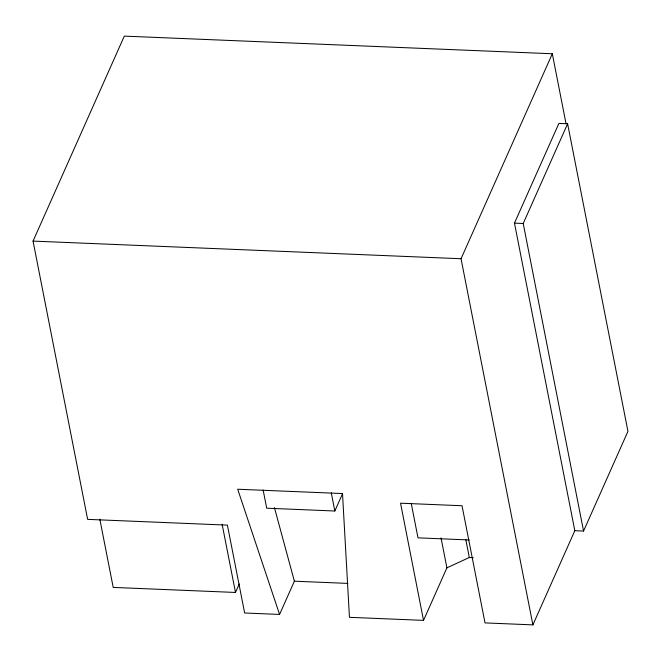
<?xml version="1.0" encoding="UTF-8"?>
<svg xmlns="http://www.w3.org/2000/svg" width="661" height="661" viewBox="0 0 661 661"><rect width="100%" height="100%" fill="white"/><g stroke="black" fill="none" stroke-linecap="round" stroke-linejoin="round"><path stroke-width="0.99" d="M274.414 507.582L294.376 581.201L279.578 614.441L244.644 613.003L227.401 525.123L87.64 519.364L33.05 241.1L124.309 36.124L552.315 53.756L566.006 123.549M99.828 519.199L113.213 587.414L235.498 592.454L239.274 583.969M263.144 490.016L266.705 508.202L334.838 511.003L342.654 493.461M279.578 614.441L237.687 489.231L342.505 493.552L349.454 617.316L423.527 620.373L400.541 503.203L462.031 505.739L485.017 622.902L532.89 624.876L461.048 258.732L552.315 53.756M574.814 530.7L514.473 223.137L558.875 123.425L567.609 123.781L627.95 431.344L583.556 531.056L574.814 530.7L532.89 624.876M583.556 531.056L523.215 223.501L567.609 123.781M423.527 620.373L446.91 567.849L441.036 537.897M446.91 567.849L469.31 557.496L473.342 557.661M514.473 223.137L523.215 223.501M33.05 241.1L461.048 258.732M469.244 539.954L418 537.847L411.291 503.674M294.376 581.201L347.818 583.399M465.79 539.516L469.31 557.496M331.268 492.825L334.838 511.003M222.113 524.239L235.498 592.454"/></g></svg>
